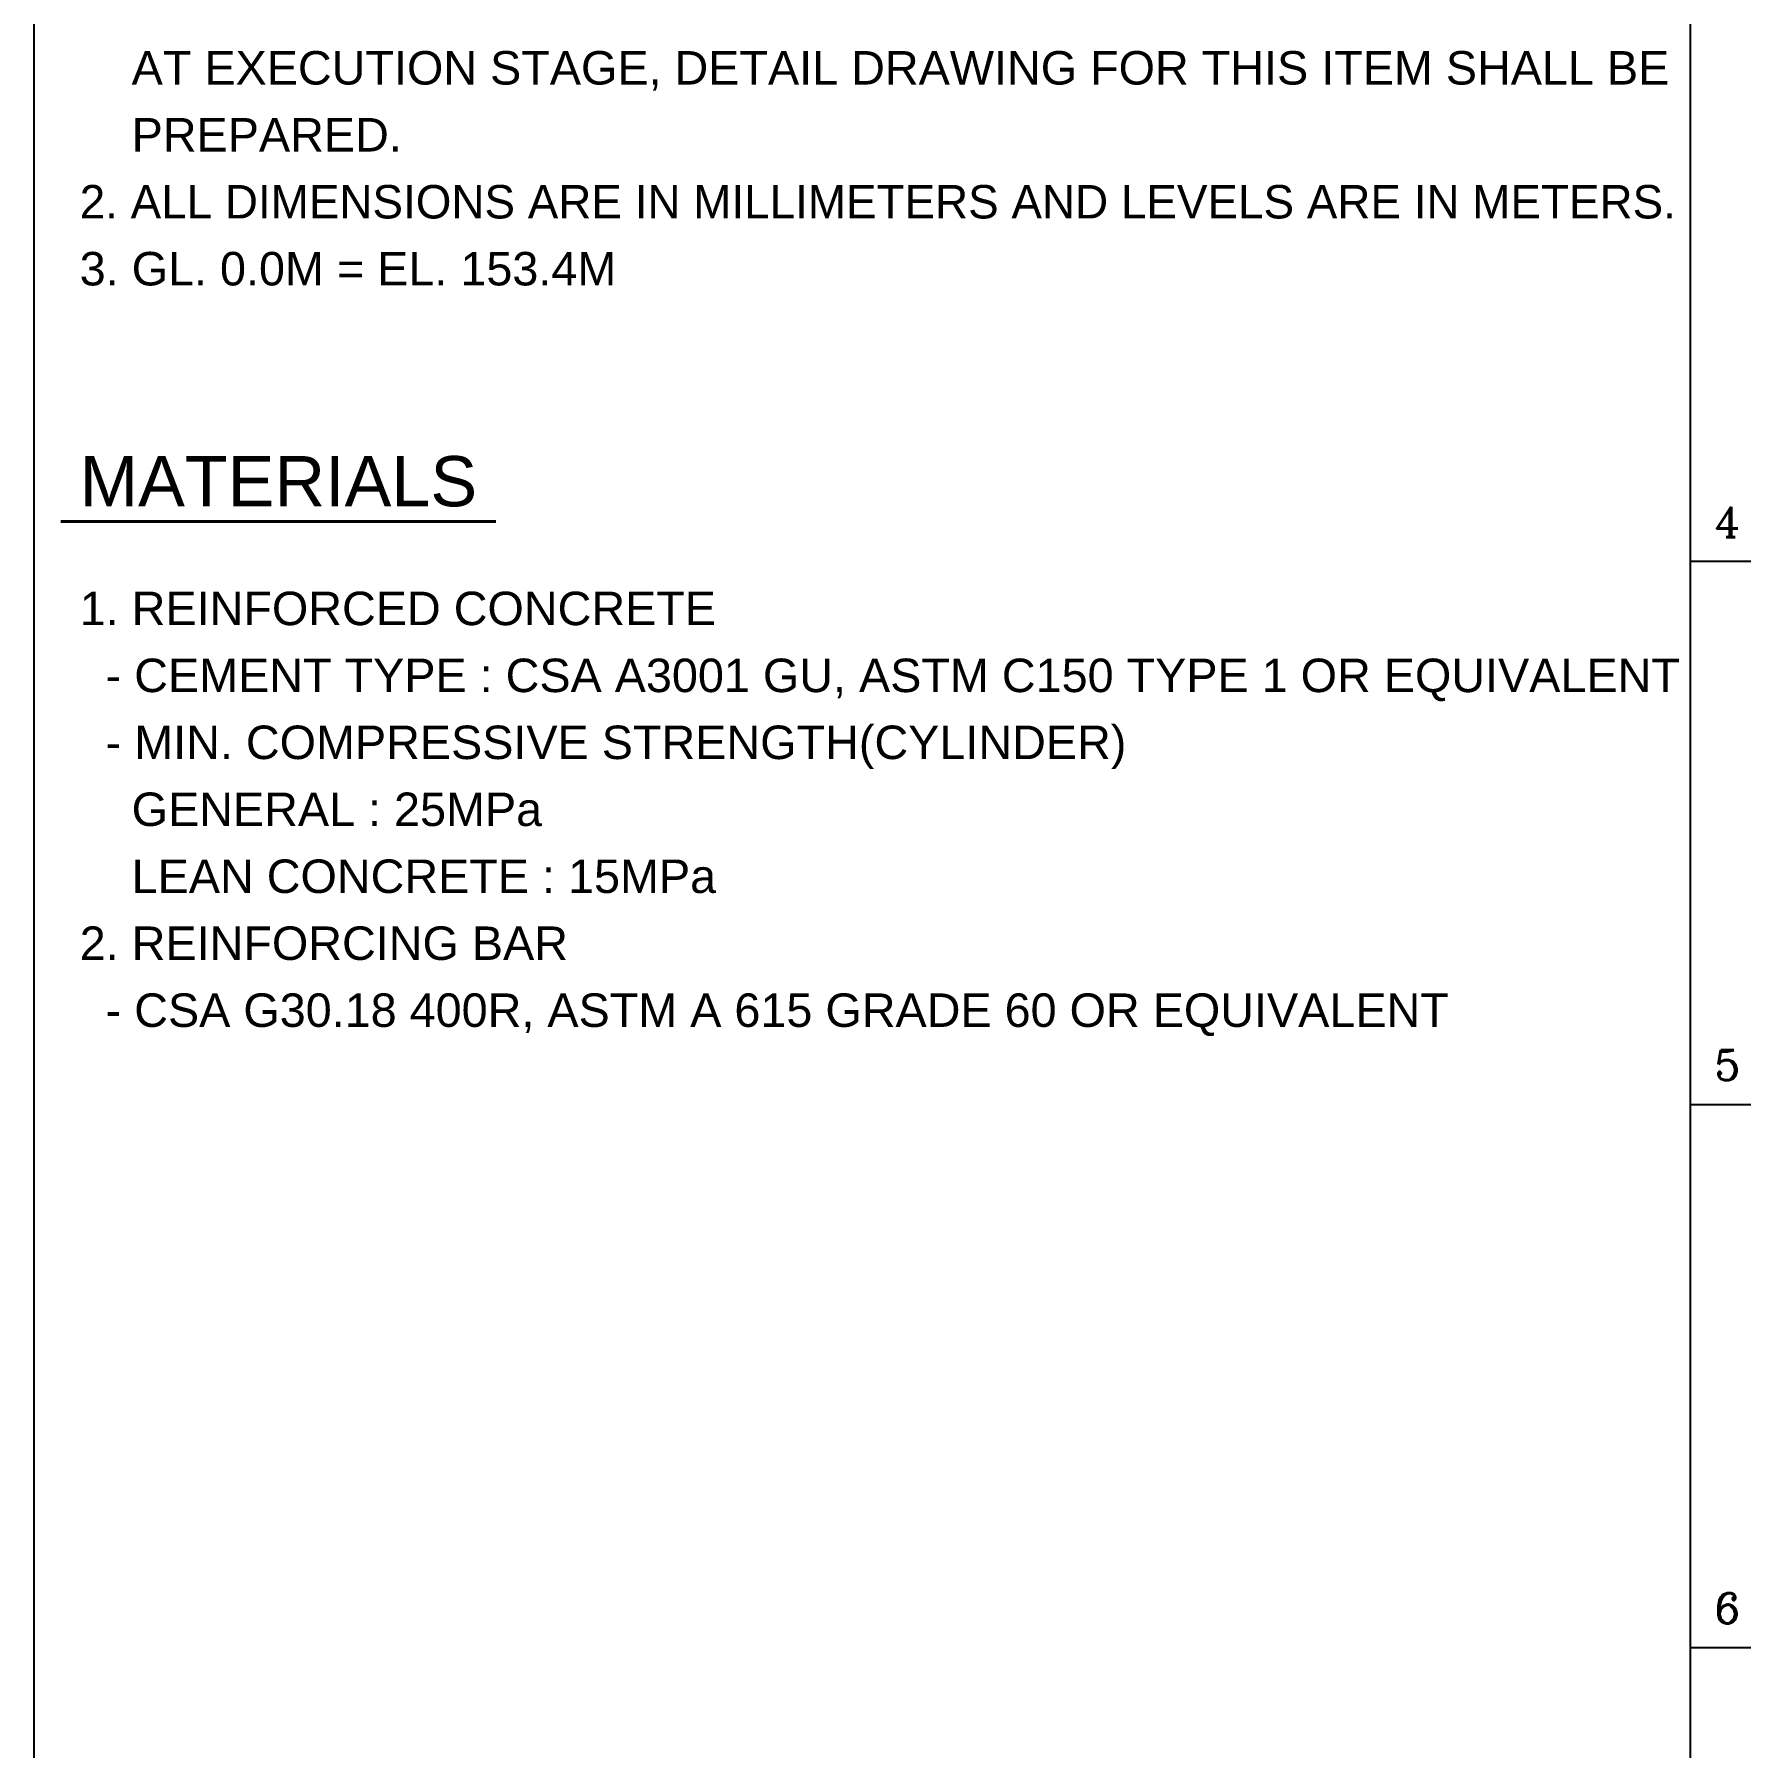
# Model space of a CAD drawing. Header units: millimetres. Extents: x 2448621 to 2484291, y -423869 to -398639.
# Drawn here: x 2477607 to 2483761, y -411207 to -405066 of the extents above; entities that cross this region are included whole.
import ezdxf
from ezdxf.enums import TextEntityAlignment as Align

# ---------------------------------------------------------------- set-up
doc = ezdxf.new("R2010")
doc.units = ezdxf.units.MM
doc.header["$LTSCALE"] = 30
for name, color, linetype in [('1', 7, 'Continuous'), ('C_BLOCK', 7, 'Continuous'), ('C_TEXT_01', 2, 'Continuous'), ('TAN-TIT', 30, 'Continuous')]:
    doc.layers.add(name, color=color, linetype=linetype)
doc.styles.add('Arial', font='arial.ttf')
doc.styles.add('COM', font='COMPLEX', dxfattribs={"height": 5})

# ---------------------------------------------------------------- blocks, each defined once
blk = doc.blocks.new('BORDER')
at = {"layer": 'TAN-TIT'}
for p, q in [((232823, 3520), (232823, 164680)), ((232823, 112766), (234266, 112766)), ((232823, 99787), (234266, 99787)), ((232823, 86808), (234266, 86808))]:
    blk.add_line(p, q, dxfattribs=at)
at = {"layer": 'TAN-TIT', "style": 'COM'}
for s, p in [('4', (233400, 113342)), ('5', (233400, 100364)), ('6', (233400, 87385))]:
    blk.add_text(s, height=721, dxfattribs=at).set_placement(p)

msp = doc.modelspace()

# ---------------------------------------------------------------- linework, layer by layer
at = {"layer": 'C_BLOCK', "color": 1, "linetype": 'Continuous', "lineweight": 40}
msp.add_line((2477702.2, -406811.8), (2479262.2, -406811.8), dxfattribs=at)
at = {"layer": 'TAN-TIT'}
msp.add_line((2477606.9, -417121.4), (2477606.9, -399167.4), dxfattribs=at)

# ---------------------------------------------------------------- block references
at = {"layer": '1', "xscale": 0.15, "yscale": 0.15, "zscale": 0.15}
msp.add_blockref('BORDER', (2448621.4, -423869.4), dxfattribs=at)

# ---------------------------------------------------------------- texts
at = {"layer": 'C_BLOCK', "color": 3, "ltscale": 10, "style": 'Arial'}
msp.add_text('MATERIALS', height=180, dxfattribs=at).set_placement((2478482.2, -406811.8), align=Align.BOTTOM_CENTER)
at = {"layer": 'C_TEXT_01', "style": 'Arial'}
for s, p in [('    AT EXECUTION STAGE, DETAIL DRAWING FOR THIS ITEM SHALL BE', (2477769.6, -405186.1)), ('    PREPARED.', (2477769.6, -405426.1)), ('3. GL. 0.0M = EL. 153.4M', (2477769.6, -405906.1)), ('1. REINFORCED CONCRETE', (2477769.6, -407123.8)), ('  - CEMENT TYPE : CSA A3001 GU, ASTM C150 TYPE 1 OR EQUIVALENT', (2477769.6, -407363.8)), ('  - MIN. COMPRESSIVE STRENGTH(CYLINDER)', (2477769.6, -407603.8)), ('    GENERAL : 25MPa', (2477769.6, -407843.8)), ('    LEAN CONCRETE : 15MPa', (2477769.6, -408083.8)), ('2. REINFORCING BAR', (2477769.6, -408323.8)), ('  - CSA G30.18 400R, ASTM A 615 GRADE 60 OR EQUIVALENT', (2477769.6, -408563.8))]:
    msp.add_text(s, height=120, dxfattribs=at).set_placement(p, align=Align.MIDDLE_LEFT)
at = {"layer": 'C_TEXT_01', "style": 'Arial', "width": 0.98}
msp.add_text('2. ALL DIMENSIONS ARE IN MILLIMETERS AND LEVELS ARE IN METERS.', height=120, dxfattribs=at).set_placement((2477769.6, -405666.1), align=Align.MIDDLE_LEFT)

doc.saveas('drawing.dxf')
